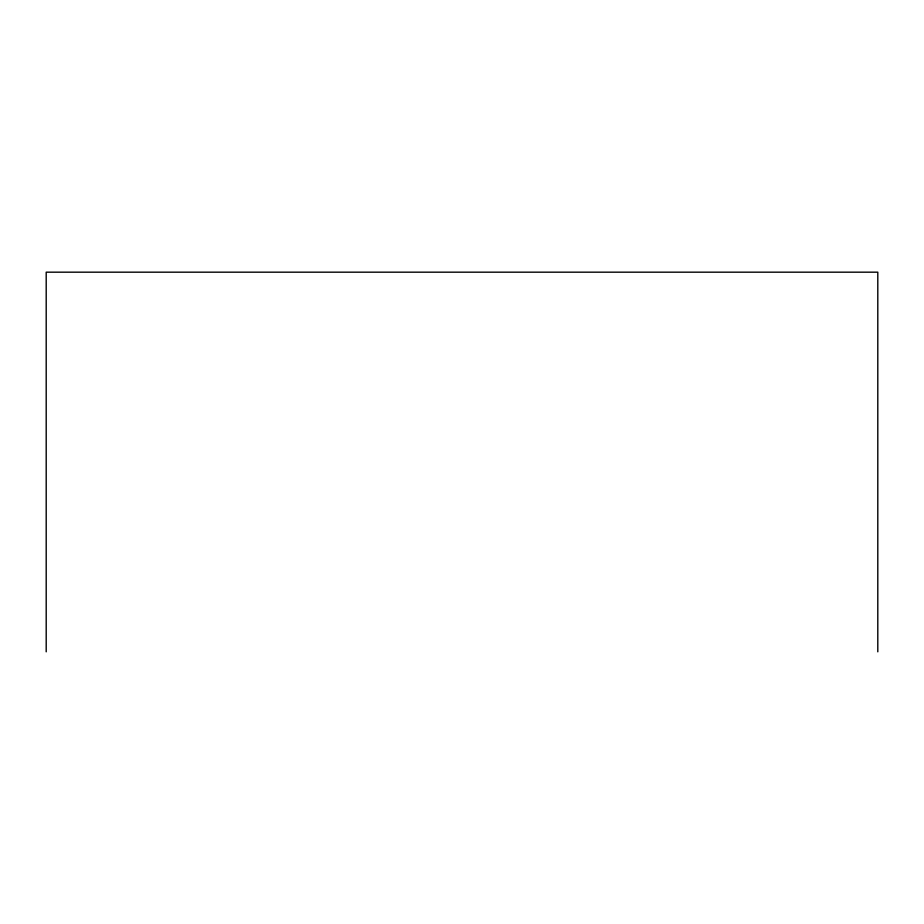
<?xml version="1.0" encoding="UTF-8"?>
<svg xmlns="http://www.w3.org/2000/svg" width="924" height="924" viewBox="0 0 924 924"><rect width="100%" height="100%" fill="white"/><g stroke="black" fill="none" stroke-linecap="round" stroke-linejoin="round"><path stroke-width="1.39" d="M877.8 651.824L877.8 272.176L46.2 272.176L46.2 651.824"/></g></svg>
